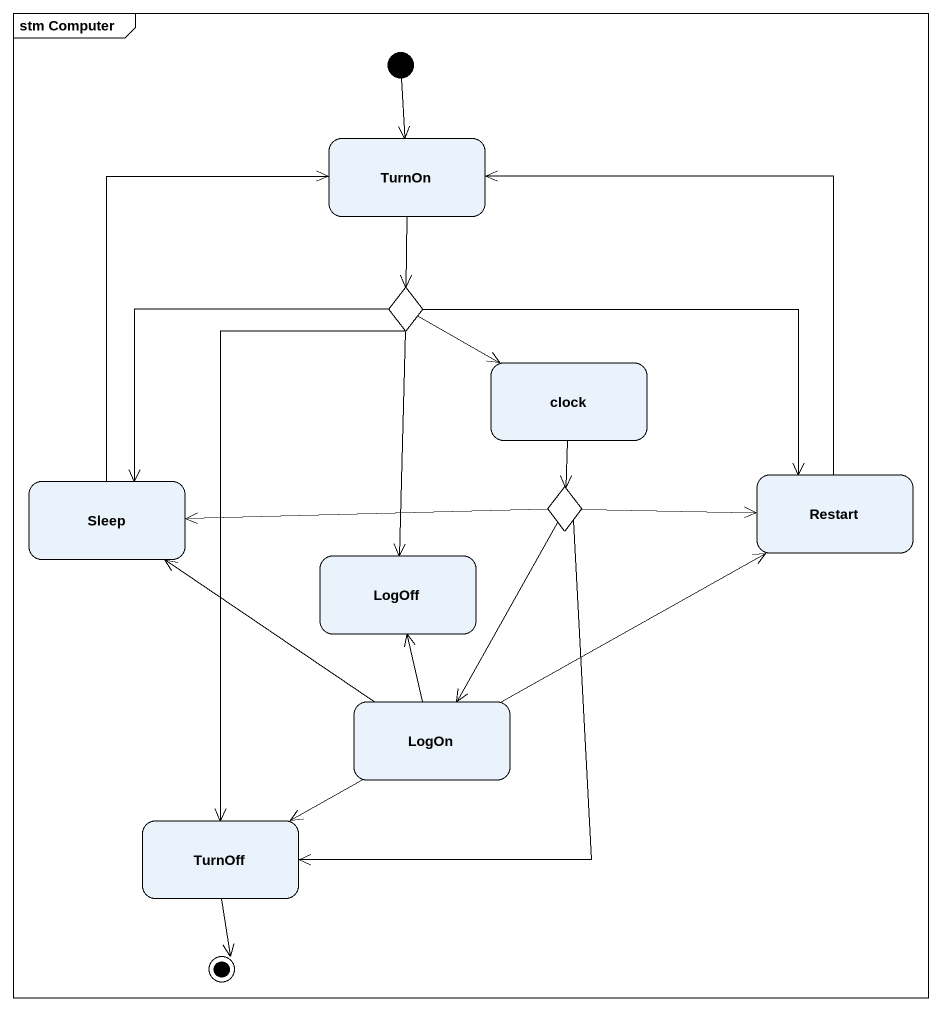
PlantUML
@startuml
mainframe stm Computer
hide empty description
state TurnOn
state choice1 <<choice>>
state clock
state Sleep
state choice2 <<choice>>
state Restart
state LogOff
state LogOn
state TurnOff
[*] --> TurnOn
TurnOn --> choice1
choice1 -right-> clock
choice1 --> Sleep
choice1 -right-> Restart
choice1 --> LogOff
choice1 --> TurnOff
clock --> choice2
Sleep -up-> TurnOn
choice2 -left-> Sleep
choice2 -right-> Restart
choice2 --> LogOn
choice2 --> TurnOff
Restart -up-> TurnOn
LogOn -up-> Sleep
LogOn -right-> Restart
LogOn -up-> LogOff
LogOn -left-> TurnOff
TurnOff --> [*]
@enduml
